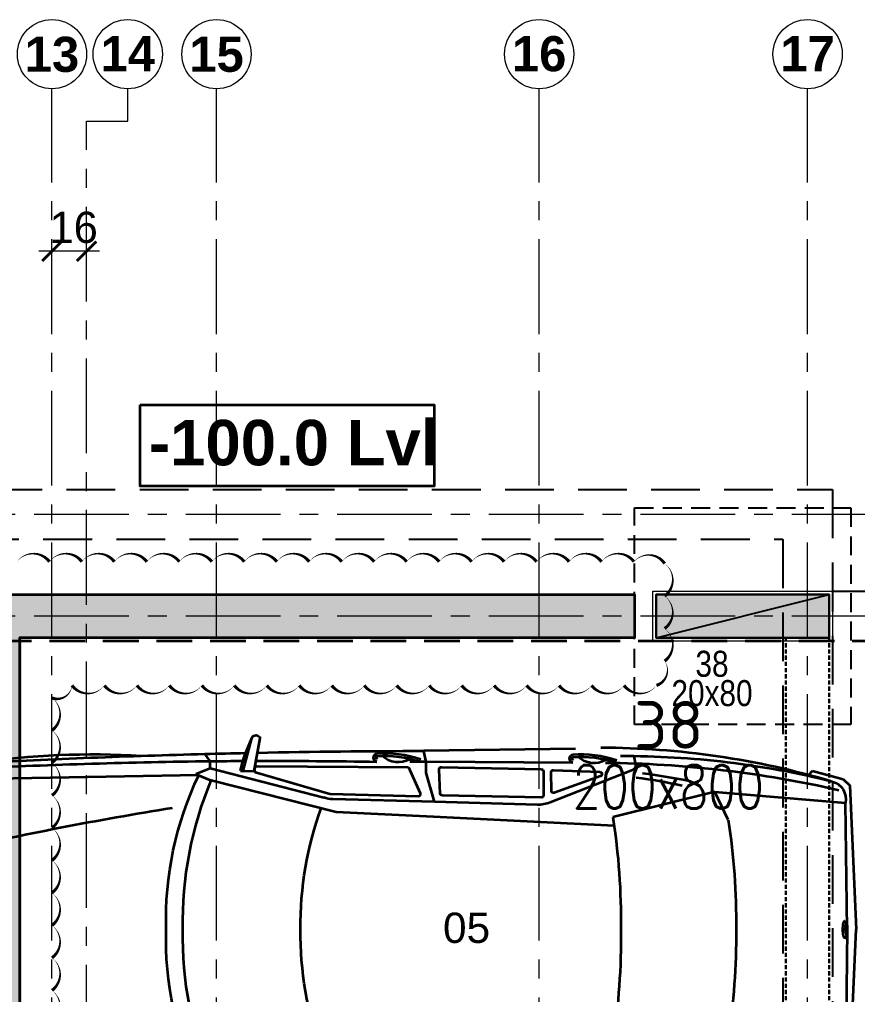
# Model space of a CAD drawing. Header units: millimetres. Extents: x -545754 to 527377, y 134623 to 1871324.
# Drawn here: x 468651 to 472522, y 175720 to 180221 of the extents above; entities that cross this region are included whole.
import ezdxf
from ezdxf.enums import TextEntityAlignment as Align
from ezdxf.xclip import XClip

# ---------------------------------------------------------------- set-up
doc = ezdxf.new("R2010")
doc.units = ezdxf.units.MM
doc.header["$XCLIPFRAME"] = 0
doc.header["$PDMODE"] = 35
for name, pattern in [('PLINTH BEAM & PILE CAP LEVEL DRAWING   1605.2024$0$CENTER', [2, 1.25, -0.25, 0.25, -0.25]), ('PLINTH BEAM & PILE CAP LEVEL DRAWING   1605.2024$0$DASHDOT', [25.4, 12.7, -6.35, 0, -6.35]), ('PLINTH BEAM & PILE CAP LEVEL DRAWING   1605.2024$0$DASHED', [0.75, 0.5, -0.25]), ('PLINTH BEAM & PILE CAP LEVEL DRAWING   1605.2024$0$HIDDEN', [0.375, 0.25, -0.125]), ('PLINTH BEAM & PILE CAP LEVEL DRAWING   1605.2024$0$HIDDEN2', [4.7625, 3.175, -1.5875])]:
    doc.linetypes.add(name, pattern=pattern)
doc.layers.get('Defpoints').update_dxf_attribs({"color": 252})
for name, color, linetype, lineweight in [('Geo Col Hatch', 66, 'Continuous', 5), ('Geo Col Size', 7, 'Continuous', 13), ('Geo Column', 10, 'Continuous', 25), ('Geo-COLUMN-NO', 7, 'Continuous', 30), ('PLINTH BEAM & PILE CAP LEVEL DRAWING   1605.2024$0$A- WALL', 212, 'Continuous', 35), ('PLINTH BEAM & PILE CAP LEVEL DRAWING   1605.2024$0$A-GRID', 35, 'PLINTH BEAM & PILE CAP LEVEL DRAWING   1605.2024$0$DASHDOT', 5), ('PLINTH BEAM & PILE CAP LEVEL DRAWING   1605.2024$0$A-PARKING', 14, 'Continuous', 35), ('PLINTH BEAM & PILE CAP LEVEL DRAWING   1605.2024$0$A-PLASTER', 22, 'Continuous', 5), ('PLINTH BEAM & PILE CAP LEVEL DRAWING   1605.2024$0$Geo-GRADE BEAM', 1, 'PLINTH BEAM & PILE CAP LEVEL DRAWING   1605.2024$0$HIDDEN2', 30)]:
    doc.layers.add(name, color=color, linetype=linetype, lineweight=lineweight)
for name, color, linetype in [('PLINTH BEAM & PILE CAP LEVEL DRAWING   1605.2024$0$A-COLTEXT', 9, 'Continuous'), ('PLINTH BEAM & PILE CAP LEVEL DRAWING   1605.2024$0$A-DIMENSION', 8, 'Continuous'), ('PLINTH BEAM & PILE CAP LEVEL DRAWING   1605.2024$0$A-ROOF', 8, 'Continuous'), ('PLINTH BEAM & PILE CAP LEVEL DRAWING   1605.2024$0$GEO GF COL', 1, 'Continuous'), ('PLINTH BEAM & PILE CAP LEVEL DRAWING   1605.2024$0$SPILECAP', 128, 'Continuous')]:
    doc.layers.add(name, color=color, linetype=linetype)
doc.styles.add('Geo T Arial', font='arial.ttf', dxfattribs={"width": 0.75})
doc.styles.add('ISCOPEUR', font='isocpeur.ttf')
doc.styles.add('PLINTH BEAM & PILE CAP LEVEL DRAWING   1605.2024$0$BOLD', font='arialbd.ttf')
doc.styles.add('PLINTH BEAM & PILE CAP LEVEL DRAWING   1605.2024$0$COLTEXT', font='ARIALN.TTF')
doc.styles.add('PLINTH BEAM & PILE CAP LEVEL DRAWING   1605.2024$0$Dimtext', font='arial.ttf')
doc.styles.add('simplex', font='simplex.shx', dxfattribs={"width": 0.75})
doc.dimstyles.new('PLINTH BEAM & PILE CAP LEVEL DRAWING   1605.2024$0$DIM60', dxfattribs={"dimscale": 60, "dimtxt": 0.24, "dimasz": 0.15, "dimexe": 0.0625, "dimexo": 0.08, "dimgap": 0.06, "dimtad": 1, "dimdec": 1, "dimdsep": 46, "dimtxsty": 'PLINTH BEAM & PILE CAP LEVEL DRAWING   1605.2024$0$Dimtext', "dimblk": 'PLINTH BEAM & PILE CAP LEVEL DRAWING   1605.2024$0$_ArchTick', "dimcen": 2.5, "dimdle": 0.1, "dimclrd": 8, "dimclre": 8, "dimclrt": 52, "dimadec": 0, "dimazin": 0, "dimtfac": 1, "dimtdec": 1, "dimtmove": 1, "dimatfit": 3, "dimfxl": 1, "dimarcsym": 0})

# ---------------------------------------------------------------- blocks, each defined once
blk = doc.blocks.new('PLINTH BEAM & PILE CAP LEVEL DRAWING   1605.2024$0$zw$DF02')
at = {"layer": 'PLINTH BEAM & PILE CAP LEVEL DRAWING   1605.2024$0$Geo-GRADE BEAM', "color": 7, "ltscale": 6}
for p, q in [((9959.9, 37630), (5469.9, 37630)), ((9959.9, 37430), (7120.3, 37430)), ((7120.3, 31195), (7120.3, 37430)), ((10659.8, 34700), (10659.8, 37430)), ((10859.8, 34700), (10859.8, 37430))]:
    blk.add_line(p, q, dxfattribs=at)
blk = doc.blocks.new('PLINTH BEAM & PILE CAP LEVEL DRAWING   1605.2024$0$zw$C37E')
at = {"layer": 'PLINTH BEAM & PILE CAP LEVEL DRAWING   1605.2024$0$SPILECAP', "color": 150, "linetype": 'PLINTH BEAM & PILE CAP LEVEL DRAWING   1605.2024$0$HIDDEN', "ltscale": 35}
blk.add_lwpolyline([(995.99, 3803), (1095.99, 3803), (1095.99, 3703), (995.99, 3703)], close=True, dxfattribs=at)
blk = doc.blocks.new('PLINTH BEAM & PILE CAP LEVEL DRAWING   1605.2024$0$_ArchTick')
at = {"color": 0, "linetype": 'ByBlock', "const_width": 0.15}
blk.add_lwpolyline([(-0.5, -0.5), (0.5, 0.5)], dxfattribs=at)
blk = doc.blocks.new('*D422')
at = {"layer": 'Defpoints', "color": 0, "linetype": 'ByBlock', "ltscale": 0.01, "transparency": 16777216}
for p in [(77949.36, -146868.69), (77949.36, -146891.55), (77965.36, -146891.55)]:
    blk.add_point(p, dxfattribs=at)
at = {"layer": 'PLINTH BEAM & PILE CAP LEVEL DRAWING   1605.2024$0$A-GRID', "color": 8, "linetype": 'Continuous', "lineweight": -2, "transparency": 16777216}
for p, q in [((77949.36, -146886.75), (77949.36, -146864.94)), ((77965.36, -146886.75), (77965.36, -146864.94)), ((77971.36, -146868.69), (77943.36, -146868.69))]:
    blk.add_line(p, q, dxfattribs=at)
at = {"layer": 'PLINTH BEAM & PILE CAP LEVEL DRAWING   1605.2024$0$A-GRID', "color": 8, "linetype": 'ByBlock', "lineweight": -2, "ltscale": 0.01, "transparency": 16777216, "xscale": 9, "yscale": 9, "zscale": 9, "rotation": 180}
blk.add_blockref('PLINTH BEAM & PILE CAP LEVEL DRAWING   1605.2024$0$_ArchTick', (77949.36, -146868.69), dxfattribs=at)
at = {"layer": 'PLINTH BEAM & PILE CAP LEVEL DRAWING   1605.2024$0$A-GRID', "color": 8, "linetype": 'ByBlock', "lineweight": -2, "ltscale": 0.01, "transparency": 16777216, "xscale": 9, "yscale": 9, "zscale": 9}
blk.add_blockref('PLINTH BEAM & PILE CAP LEVEL DRAWING   1605.2024$0$_ArchTick', (77965.36, -146868.69), dxfattribs=at)
at = {"layer": 'PLINTH BEAM & PILE CAP LEVEL DRAWING   1605.2024$0$A-GRID', "color": 52, "linetype": 'ByBlock', "ltscale": 0.01, "transparency": 16777216, "insert": (77959.36, -146857.74), "char_height": 14.4, "attachment_point": 5, "style": 'PLINTH BEAM & PILE CAP LEVEL DRAWING   1605.2024$0$Dimtext'}
blk.add_mtext('16', dxfattribs=at)
blk = doc.blocks.new('PLINTH BEAM & PILE CAP LEVEL DRAWING   1605.2024$0$hhn')
at = {"ltscale": 17}
for p, q in [((75065.79, -4234.39), (75127.61, -4222.77)), ((75189.42, -4234.39), (75127.61, -4222.77)), ((75127.61, -4228.45), (75095.86, -4234.07)), ((75134.03, -4235.41), (75127.15, -4228.53)), ((75127.61, -4228.45), (75159.36, -4234.07)), ((75106.89, -4237.4), (75102.4, -4232.91)), ((75109.02, -4237.11), (75104.46, -4232.55)), ((75111.15, -4236.81), (75106.52, -4232.18)), ((75113.28, -4236.51), (75108.59, -4231.82)), ((75115.41, -4236.21), (75110.65, -4231.46)), ((75117.54, -4235.92), (75112.71, -4231.09)), ((75119.67, -4235.62), (75114.78, -4230.72)), ((75121.8, -4235.32), (75116.84, -4230.36)), ((75123.93, -4235.02), (75118.9, -4229.99)), ((75126.06, -4234.73), (75120.96, -4229.63)), ((75128.39, -4234.62), (75123.03, -4229.26)), ((75131.21, -4235.01), (75125.09, -4228.9)), ((75136.85, -4235.8), (75129.91, -4228.86)), ((75139.68, -4236.2), (75132.86, -4229.38)), ((75142.5, -4236.59), (75135.81, -4229.9)), ((75145.32, -4236.99), (75138.76, -4230.43)), ((75148.14, -4237.38), (75141.71, -4230.95)), ((75150.97, -4237.77), (75144.66, -4231.47)), ((75153.79, -4238.17), (75147.61, -4231.99)), ((75156.5, -4238.46), (75150.56, -4232.51)), ((75095.87, -4236.2), (75065.93, -4242.48)), ((75095.86, -4234.07), (75068.18, -4238.97)), ((75098.11, -4238.34), (75095.82, -4236.05)), ((75100.49, -4238.3), (75096.21, -4234.01)), ((75102.63, -4238), (75098.27, -4233.65)), ((75099.37, -4238.46), (75127.61, -4234.51)), ((75104.76, -4237.7), (75100.34, -4233.28)), ((75155.85, -4238.46), (75127.61, -4234.51)), ((75127.61, -4236.12), (75127.61, -4237.04)), ((75127.61, -4236.12), (75127.61, -4237.04)), ((75158.24, -4237.77), (75153.51, -4233.04)), ((75159.28, -4236.38), (75156.46, -4233.56)), ((75159.35, -4236.2), (75189.29, -4242.48)), ((75159.36, -4234.07), (75187.04, -4238.97)), ((75064.61, -4245.93), (75094.73, -4239.98)), ((75098.25, -4240.79), (75127.61, -4239.13)), ((75127.61, -4237.04), (75124.81, -4237.59)), ((75127.61, -4237.04), (75130.41, -4237.59)), ((75156.96, -4240.79), (75127.61, -4239.13)), ((75190.61, -4245.93), (75160.48, -4239.98)), ((75054.62, -4257.69), (75056.69, -4242.63)), ((75062.73, -4246.67), (75060.9, -4244.84)), ((75063.28, -4246.41), (75061.34, -4244.47)), ((75063.86, -4246.18), (75061.8, -4244.12)), ((75064.47, -4245.98), (75062.29, -4243.8)), ((75064.62, -4245.32), (75062.81, -4243.51)), ((75064.63, -4244.52), (75063.35, -4243.24)), ((75064.64, -4243.73), (75063.92, -4243)), ((75064.66, -4242.93), (75064.52, -4242.8)), ((75064.61, -4245.93), (75064.66, -4242.76)), ((75190.61, -4245.93), (75190.55, -4242.76)), ((75197.39, -4250.2), (75190.57, -4243.38)), ((75193.84, -4247.46), (75190.58, -4244.2)), ((75192.01, -4246.44), (75190.59, -4245.03)), ((75197.1, -4249.11), (75190.84, -4242.84)), ((75196.54, -4247.73), (75192.21, -4243.41)), ((75200.59, -4257.69), (75198.53, -4242.63)), ((75058.75, -4249.98), (75058.06, -4249.28)), ((75059.11, -4249.53), (75058.26, -4248.68)), ((75059.49, -4249.09), (75058.5, -4248.11)), ((75059.89, -4248.68), (75058.77, -4247.56)), ((75060.31, -4248.3), (75059.06, -4247.05)), ((75060.75, -4247.93), (75059.38, -4246.55)), ((75061.21, -4247.58), (75059.72, -4246.09)), ((75061.69, -4247.25), (75060.09, -4245.65)), ((75062.2, -4246.95), (75060.48, -4245.23)), ((75062.8, -4345.24), (75064.61, -4245.93)), ((75064.61, -4245.93), (75064.61, -4245.93)), ((75190.73, -4245.97), (75190.61, -4245.85)), ((75192.42, -4345.24), (75190.61, -4245.93)), ((75190.61, -4245.93), (75190.61, -4245.93)), ((75057.81, -4251.46), (75057.67, -4251.33)), ((75058.11, -4250.95), (75057.76, -4250.6)), ((75058.42, -4250.45), (75057.89, -4249.92)), ((75197.53, -4251.15), (75196.73, -4250.36)), ((75059.94, -4349.98), (75062.31, -4344.06)), ((75062.31, -4344.06), (75064.97, -4350.51)), ((75192.9, -4344.06), (75190.24, -4350.51)), ((75195.27, -4349.98), (75192.9, -4344.06)), ((75056.9, -4350.08), (75053.87, -4347.83)), ((75059.94, -4349.98), (75056.9, -4350.08)), ((75072.25, -4397.75), (75059.94, -4349.98)), ((75078.32, -4402.94), (75064.97, -4350.51)), ((75176.89, -4402.94), (75190.24, -4350.51)), ((75182.97, -4397.75), (75195.27, -4349.98)), ((75195.27, -4349.98), (75198.31, -4350.08)), ((75198.31, -4350.08), (75201.35, -4347.83)), ((75061.01, -4363.89), (75047.2, -4367.58)), ((75060.99, -4362.73), (75061.01, -4363.89)), ((75061.01, -4363.89), (75061.09, -4368.51)), ((75194.21, -4363.89), (75194.13, -4368.51)), ((75194.23, -4362.73), (75194.21, -4363.89)), ((75194.21, -4363.89), (75208.01, -4367.58)), ((75061.09, -4368.51), (75047.26, -4371.05)), ((75058.95, -4369.76), (75059.39, -4433.39)), ((75061.01, -4368.83), (75059.86, -4368.83)), ((75070.79, -4400.3), (75061.88, -4369.47)), ((75184.42, -4400.3), (75193.34, -4369.47)), ((75194.13, -4368.51), (75207.95, -4371.05)), ((75194.21, -4368.83), (75195.35, -4368.83)), ((75196.27, -4369.76), (75195.83, -4433.39)), ((75071.71, -4437.44), (75070.84, -4400.55)), ((75183.5, -4437.44), (75184.38, -4400.55)), ((75074.07, -4444.3), (75072.93, -4401.66)), ((75080.37, -4443.99), (75078.32, -4402.94)), ((75174.85, -4443.99), (75176.89, -4402.94)), ((75181.15, -4444.3), (75182.29, -4401.66)), ((75059.39, -4433.39), (75070.42, -4438.29)), ((75195.83, -4433.39), (75184.79, -4438.29)), ((75057.22, -4440.9), (75057.19, -4433.94)), ((75197.99, -4440.9), (75198.03, -4433.94)), ((75051.69, -4503.62), (75052.61, -4439.8)), ((75057.28, -4440.9), (75052.61, -4439.8)), ((75057.55, -4502.44), (75057.22, -4440.9)), ((75061.86, -4440.9), (75057.28, -4440.9)), ((75074.07, -4444.3), (75061.86, -4440.9)), ((75181.15, -4444.3), (75193.36, -4440.9)), ((75193.36, -4440.9), (75197.94, -4440.9)), ((75197.66, -4502.44), (75197.99, -4440.9)), ((75197.94, -4440.9), (75202.61, -4439.8)), ((75203.52, -4503.62), (75202.61, -4439.8)), ((75075.23, -4487.57), (75074.07, -4444.3)), ((75084.15, -4519.85), (75080.37, -4443.99)), ((75171.07, -4519.85), (75174.85, -4443.99)), ((75179.99, -4487.57), (75181.15, -4444.3)), ((75059.41, -4447.25), (75060.28, -4489.27)), ((75070.47, -4446.66), (75060.42, -4446.32)), ((75072.22, -4489.26), (75071.29, -4447.58)), ((75183, -4489.26), (75183.93, -4447.58)), ((75184.75, -4446.66), (75194.8, -4446.32)), ((75195.81, -4447.25), (75194.93, -4489.27)), ((75061.2, -4490.17), (75071.3, -4490.17)), ((75194.02, -4490.17), (75183.92, -4490.17)), ((75060.64, -4494.33), (75061.43, -4513.88)), ((75060.66, -4527.66), (75074.28, -4492.95)), ((75069.39, -4493.48), (75061.57, -4493.37)), ((75063.2, -4514.16), (75070.24, -4494.71)), ((75194.55, -4527.66), (75180.94, -4492.95)), ((75192.02, -4514.16), (75184.98, -4494.71)), ((75185.83, -4493.48), (75193.65, -4493.37)), ((75194.57, -4494.33), (75193.79, -4513.88)), ((75069.74, -4562.17), (75080.4, -4519.27)), ((75185.47, -4562.17), (75174.82, -4519.27)), ((75054.73, -4528.09), (75058.63, -4528.8)), ((75200.48, -4528.09), (75196.59, -4528.8)), ((75081.57, -4567.83), (75069.74, -4562.17)), ((75069.74, -4562.17), (75074.49, -4617.19)), ((75173.65, -4567.83), (75185.47, -4562.17)), ((75185.47, -4562.17), (75180.73, -4617.19)), ((75062.64, -4601.76), (75060.94, -4603.26)), ((75060.94, -4603.26), (75064.43, -4616.13)), ((75194.28, -4603.26), (75190.79, -4616.13)), ((75192.58, -4601.76), (75194.28, -4603.26)), ((75064.43, -4616.13), (75067.14, -4618.92)), ((75127.61, -4617.91), (75074.49, -4617.19)), ((75127.61, -4616.99), (75124.81, -4617.55)), ((75127.61, -4616.08), (75127.61, -4616.99)), ((75127.61, -4616.08), (75127.61, -4616.99)), ((75127.61, -4616.99), (75130.41, -4617.55)), ((75127.61, -4617.91), (75180.73, -4617.19)), ((75190.79, -4616.13), (75188.08, -4618.92)), ((75067.14, -4618.92), (75127.61, -4621.58)), ((75188.08, -4618.92), (75127.61, -4621.58))]:
    blk.add_line(p, q, dxfattribs=at)
at = {"color": 22, "linetype": 'PLINTH BEAM & PILE CAP LEVEL DRAWING   1605.2024$0$DASHED', "ltscale": 30}
blk.add_lwpolyline([(75006.47, -4679.96), (75006.47, -4179.28), (75252.26, -4179.28), (75252.26, -4679.96)], close=True, dxfattribs=at)
at = {"ltscale": 17}
for centre, radius, start, end in [((75066.81, -4244.67), 10.32, 95.6365, 168.6372), ((75096.91, -4238.58), 2.59, 113.6633, 301.3688), ((75099.03, -4235.13), 3.34, 161.6012, 275.775), ((75124.25, -4237), 0.307, 120.3183, 179.2363), ((75124.25, -4237), 0.308, 179.2298, 238.077), ((75125.8, -4239.64), 3.37, 103.2513, 120.336), ((75126.81, -4243.91), 7.76, 95.1339, 103.2586), ((75127.42, -4250.77), 14.64, 89.2701, 95.1324), ((75127.8, -4250.77), 14.64, 84.8676, 90.7299), ((75128.41, -4243.91), 7.76, 76.7414, 84.8661), ((75129.42, -4239.64), 3.37, 59.6628, 76.7538), ((75130.96, -4237), 0.307, 0.7637, 59.6817), ((75130.96, -4237), 0.308, 301.923, 0.7701), ((75156.18, -4235.13), 3.34, 264.2259, 18.3964), ((75158.31, -4238.58), 2.59, 238.6321, 66.3358), ((75188.41, -4244.67), 10.32, 11.3628, 84.3629), ((75070.67, -4251.76), 13.03, 101.0222, 180.1612), ((76505.73, -4561.96), 1447.27, 167.14583, 170.94257), ((75125.87, -4234.4), 3.37, 238.1104, 255.1813), ((75126.99, -4230.15), 7.76, 255.1835, 263.3033), ((75127.79, -4223.34), 14.62, 263.3051, 269.2718), ((75127.42, -4223.34), 14.62, 270.7282, 276.6949), ((75128.22, -4230.15), 7.76, 276.6967, 284.8165), ((75129.34, -4234.4), 3.37, 284.8187, 301.8896), ((73749.7, -4561.92), 1447.05, 9.05715, 12.85444), ((75184.55, -4251.76), 13.03, 359.8388, 78.9773), ((75067.38, -4252.11), 9.74, 106.1998, 178.1602), ((75067.39, -4252.14), 9.78, 98.5917, 106.1864), ((75187.83, -4252.14), 9.77, 73.813, 81.4107), ((75187.84, -4252.11), 9.74, 1.8384, 73.8015), ((75067.72, -4256.7), 11.21, 106.1509, 154.0509), ((75187.49, -4256.7), 11.21, 25.9477, 73.8505), ((78725.94, -4444.14), 3673.34, 176.99851, 178.49767), ((75380, -4300.4), 326, 171.4261, 183.6541), ((77528.19, -4375.59), 2471.42, 177.10116, 179.40853), ((72727, -4375.59), 2471.45, 0.59152, 2.89886), ((71529.25, -4444.14), 3673.36, 1.50231, 3.00148), ((74875.22, -4300.4), 325.99, 356.3458, 8.574), ((75057.58, -4259.37), 3.4, 150.2961, 246.3545), ((75197.64, -4259.37), 3.4, 293.6455, 29.7039), ((75123.15, -4470.74), 139.25, 88.1656, 115.6826), ((75132.07, -4470.74), 139.25, 64.3174, 91.8344), ((75124.7, -4493.53), 155, 88.9255, 112.6663), ((75130.51, -4493.53), 155, 67.3338, 91.0745), ((78725.94, -4444.14), 3673.34, 178.49767, 178.76532), ((77528.19, -4375.59), 2471.42, 179.40853, 179.7286), ((72727, -4375.59), 2471.45, 0.27165, 0.59152), ((71529.25, -4444.14), 3673.36, 1.23465, 1.50231), ((75077.75, -4432.36), 71.62, 103.5301, 115.2418), ((75177.47, -4432.36), 71.62, 64.7582, 76.4699), ((75047.81, -4369.31), 1.83, 109.3865, 252.5149), ((75207.41, -4369.31), 1.83, 287.4851, 70.6135), ((78725.94, -4444.14), 3673.34, 178.84238, 179.9323), ((77528.19, -4375.59), 2471.42, 179.85447, 181.03042), ((75059.86, -4369.74), 0.916, 90.0043, 181.2147), ((75061.01, -4369.74), 0.916, 17.6827, 90.0069), ((75194.21, -4369.74), 0.916, 90.0034, 162.3069), ((75195.35, -4369.74), 0.916, 358.7853, 89.9957), ((72726.72, -4375.59), 2471.72, 358.96965, 0.14572), ((71529.95, -4444.13), 3672.66, 0.06764, 1.15771), ((75126.25, -4532.68), 144.68, 89.4616, 110.159), ((75128.97, -4532.68), 144.68, 69.841, 90.5384), ((75069.92, -4400.58), 0.919, 1.3738, 17.6437), ((75059.19, -4402.03), 13.74, 1.5365, 18.1277), ((75196.03, -4402.03), 13.74, 161.8723, 178.4634), ((75185.3, -4400.58), 0.919, 162.3563, 178.6262), ((75100.28, -4423.51), 46.72, 175.7285, 198.8693), ((75055.43, -4420.54), 1.81, 16.1445, 163.8555), ((75100.28, -4423.51), 45.62, 175.7285, 198.8691), ((75055.43, -4420.54), 0.712, 16.1401, 163.8599), ((75199.79, -4420.54), 1.81, 16.1445, 163.8555), ((75154.93, -4423.51), 45.62, 341.131, 4.2714), ((75199.79, -4420.54), 0.712, 16.1401, 163.8599), ((75154.93, -4423.51), 46.72, 341.1315, 4.2712), ((75047.69, -4429.01), 9.69, 329.4142, 43.8187), ((75207.53, -4429.01), 9.69, 136.1829, 210.5842), ((75070.8, -4437.46), 0.916, 246.0384, 1.3699), ((75184.42, -4437.46), 0.916, 178.6372, 293.9582), ((75060.32, -4447.23), 0.916, 84.088, 181.1973), ((75070.37, -4447.57), 0.916, 359.375, 84.1025), ((75184.84, -4447.57), 0.916, 95.9085, 180.6139), ((75194.89, -4447.23), 0.916, 358.8027, 95.912), ((75061.2, -4489.25), 0.916, 181.1971, 269.9957), ((75061.2, -4489.25), 0.916, 181.1971, 269.9957), ((75061.2, -4489.25), 0.916, 181.1971, 269.9957), ((75071.3, -4489.25), 0.916, 269.9976, 359.3918), ((75061.49, -4487.94), 13.74, 338.574, 1.5323), ((75193.72, -4487.94), 13.74, 178.4677, 201.4259), ((75183.92, -4489.25), 0.916, 180.6082, 270.0024), ((75194.02, -4489.25), 0.916, 270.0044, 358.8029), ((75194.02, -4489.25), 0.916, 270.0044, 358.8029), ((75194.02, -4489.25), 0.916, 270.0044, 358.8029), ((75061.56, -4494.29), 0.916, 89.2134, 182.2827), ((75069.38, -4494.4), 0.916, 340.1072, 89.2178), ((75185.84, -4494.4), 0.916, 90.7822, 199.8928), ((75193.66, -4494.29), 0.916, 357.7173, 90.7866), ((75100.67, -4505.92), 46.72, 175.7288, 198.8685), ((75055.81, -4502.94), 1.81, 16.1445, 163.8555), ((75100.67, -4505.92), 45.62, 175.7288, 198.8681), ((75055.81, -4502.94), 0.712, 16.1401, 163.8599), ((75199.4, -4502.94), 1.81, 16.1445, 163.8555), ((75154.55, -4505.92), 45.62, 341.131, 4.2714), ((75199.4, -4502.94), 0.712, 16.1401, 163.8599), ((75154.55, -4505.92), 46.72, 341.1315, 4.2712), ((75048.07, -4511.41), 9.69, 329.4139, 43.8192), ((75207.15, -4511.41), 9.69, 136.1808, 210.5861), ((75393.58, -4513.83), 342.42, 180.0775, 196.5845), ((75062.34, -4513.85), 0.916, 182.282, 340.1036), ((74861.64, -4513.83), 342.42, 343.4155, 359.9225), ((75192.88, -4513.85), 0.916, 199.8953, 357.719), ((75516.84, -4512.22), 459.31, 180.4985, 192.8495), ((75122.94, -4254), 268.66, 260.8889, 270.9951), ((75132.28, -4254.02), 268.65, 269.0048, 279.1115), ((74738.37, -4512.22), 459.31, 347.1507, 359.5016), ((75418.69, -4523.98), 363.99, 179.7812, 193.9247), ((74836.52, -4523.98), 363.99, 346.0755, 0.2187), ((75058.95, -4527), 1.83, 259.6899, 338.9913), ((75196.26, -4527), 1.83, 201.0087, 280.3101), ((75376.64, -4489.42), 317.57, 187.677, 191.372), ((75245.39, -4507.03), 182.95, 186.9369, 193.0708), ((75009.83, -4507.03), 182.95, 346.9292, 353.063), ((74878.69, -4489.44), 317.46, 348.6276, 352.324), ((75126.02, -4275.36), 295.83, 261.3584, 270.3077), ((75129.2, -4275.37), 295.81, 269.6922, 278.6419), ((75073.08, -4609.31), 8, 196.3781, 280.1342), ((75182.14, -4609.31), 8, 259.8658, 343.6219), ((75124.25, -4616.95), 0.307, 120.3183, 179.2363), ((75124.25, -4616.95), 0.308, 179.2298, 238.077), ((75125.87, -4614.35), 3.37, 238.1104, 255.1813), ((75125.8, -4619.59), 3.37, 103.2513, 120.336), ((75126.99, -4610.1), 7.76, 255.1835, 263.3033), ((75126.81, -4623.86), 7.76, 95.1339, 103.2586), ((75127.79, -4603.29), 14.62, 263.3051, 269.2718), ((75127.42, -4630.72), 14.64, 89.2701, 95.1324), ((75127.8, -4630.72), 14.64, 84.8676, 90.7299), ((75127.42, -4603.29), 14.62, 270.7282, 276.6949), ((75128.41, -4623.86), 7.76, 76.7414, 84.8661), ((75128.22, -4610.1), 7.76, 276.6967, 284.8165), ((75129.42, -4619.59), 3.37, 59.6628, 76.7538), ((75129.34, -4614.35), 3.37, 284.8187, 301.8896), ((75130.96, -4616.95), 0.307, 0.7637, 59.6817), ((75130.96, -4616.95), 0.308, 301.923, 0.7701)]:
    blk.add_arc(centre, radius, start, end, dxfattribs=at)
blk = doc.blocks.new('PLINTH BEAM & PILE CAP LEVEL DRAWING   1605.2024$0$GF COL')
at = {"layer": 'PLINTH BEAM & PILE CAP LEVEL DRAWING   1605.2024$0$GEO GF COL', "ltscale": 0.3}
blk.add_hatch(color=250, dxfattribs=at).paths.add_polyline_path([(72485.92, -147027.19), (72405.92, -147027.19), (72405.92, -147047.19), (72485.92, -147047.19)])
at = {"layer": 'PLINTH BEAM & PILE CAP LEVEL DRAWING   1605.2024$0$GEO GF COL', "linetype": 'Continuous', "ltscale": 0.1}
blk.add_lwpolyline([(72485.92, -147027.19), (72485.92, -147047.19), (72405.92, -147047.19), (72405.92, -147027.19)], close=True, dxfattribs=at)
blk = doc.blocks.new('*U47')
at = {"layer": 'Geo Col Hatch'}
h = blk.add_hatch(color=256, dxfattribs=at)
h.dxf.hatch_style = 1
h.paths.add_polyline_path([(-400, -100), (400, -100), (400, 100)])
at = {"layer": 'Geo Column'}
blk.add_line((-400, -100), (400, 100), dxfattribs=at)
blk.add_lwpolyline([(-400, -100), (400, -100), (400, 100), (-400, 100)], close=True, dxfattribs=at)
at = {"layer": 'Geo Col Size', "color": 7, "style": 'Geo T Arial'}
blk.add_attdef('200X800', (278.4, -468.6), '', height=250, dxfattribs=at)
blk = doc.blocks.new('A$C4bcebf93')
at = {"layer": 'Geo Column'}
ref = blk.add_blockref('*U47', (6290, 13840), dxfattribs=at)
ref.add_attrib('(200X800)', '200x800', (5505.7, 12952.6), dxfattribs={"layer": 'Geo Col Size', "height": 200, "style": 'simplex', "width": 0.75})
at = {"layer": 'Geo-COLUMN-NO', "style": 'ISCOPEUR'}
blk.add_text('38', height=220, dxfattribs=at).set_placement((5788.1, 13228.5))
blk = doc.blocks.new('PLINTH BEAM & PILE CAP LEVEL DRAWING   1605.2024$0$ngfgrid')
at = {"layer": 'PLINTH BEAM & PILE CAP LEVEL DRAWING   1605.2024$0$A-GRID', "linetype": 'PLINTH BEAM & PILE CAP LEVEL DRAWING   1605.2024$0$CENTER', "ltscale": 35}
for p, q in [((77949.36, -151036.89), (77949.36, -146793.69)), ((78025.36, -151036.89), (78025.36, -146793.69)), ((78174.36, -151036.89), (78174.36, -146793.69)), ((78298.36, -151036.89), (78298.36, -146793.69)), ((77965.36, -151021.89), (77965.36, -146808.69)), ((78544.86, -146990.19), (75455.42, -146990.19)), ((78544.86, -147037.19), (75455.42, -147037.19))]:
    blk.add_line(p, q, dxfattribs=at)
blk.add_lwpolyline([(77965.36, -146808.69), (77984.36, -146808.69), (77984.36, -146793.69)], dxfattribs=at)
at = {"layer": 'PLINTH BEAM & PILE CAP LEVEL DRAWING   1605.2024$0$A-GRID', "linetype": 'Continuous'}
for centre in [(77949.36, -146777.69), (77984.36, -146777.69), (78025.36, -146777.69), (78174.36, -146777.69), (78298.36, -146777.69)]:
    blk.add_circle(centre, 16, dxfattribs=at)
at = {"layer": 'PLINTH BEAM & PILE CAP LEVEL DRAWING   1605.2024$0$A-GRID', "color": 32, "style": 'PLINTH BEAM & PILE CAP LEVEL DRAWING   1605.2024$0$BOLD'}
for s, p in [('13', (77949.36, -146777.75)), ('14', (77984.36, -146777.48)), ('15', (78025.36, -146777.75)), ('16', (78174.36, -146777.48)), ('17', (78298.36, -146777.48))]:
    blk.add_text(s, height=16.2, dxfattribs=at).set_placement(p, align=Align.MIDDLE_CENTER)
at = {"layer": 'PLINTH BEAM & PILE CAP LEVEL DRAWING   1605.2024$0$A-GRID', "color": 52, "linetype": 'Continuous'}
dim = blk.add_linear_dim(base=(77949.36, -146868.69), p1=(77965.36, -146891.55), p2=(77949.36, -146891.55), angle=180, dimstyle='PLINTH BEAM & PILE CAP LEVEL DRAWING   1605.2024$0$DIM60', dxfattribs=at)
dim.commit()
dim.dimension.update_dxf_attribs({"geometry": '*D422', "text_midpoint": (77959.36, -146868.69), "dimtype": 128})
blk = doc.blocks.new('PLINTH BEAM & PILE CAP LEVEL DRAWING   1605.2024')
at = {"layer": 'PLINTH BEAM & PILE CAP LEVEL DRAWING   1605.2024$0$A- WALL', "linetype": 'ByBlock'}
h = blk.add_hatch(dxfattribs=at)
h.set_pattern_fill('ANGLE', color=3)
h.set_pattern_definition([(0, (70721.356, -142828.046), (0, 6.985), [5.08, -1.905]), (90, (70721.356, -142828.046), (-6.985, 4e-16), [5.08, -1.905])])
h.paths.add_polyline_path([(52808.79, -147615.44), (52789.26, -147615.44), (52789.26, -148216.69), (52808.79, -148216.69)])
h.paths.add_polyline_path([(55232.27, -149504.19), (55252.27, -149504.19), (55252.27, -148960.69), (55232.27, -148960.69)])
h.paths.add_polyline_path([(54653.27, -149816.69), (55180.77, -149816.69), (55180.77, -149836.69), (54653.27, -149836.69)])
h.paths.add_polyline_path([(54535.77, -150187.19), (54515.77, -150187.19), (54515.77, -149816.69), (54535.77, -149816.69)])
h.paths.add_polyline_path([(54414.27, -147040.19), (54756.77, -147040.15), (54756.77, -147020.15), (54414.27, -147020.19)])
h.paths.add_polyline_path([(55170.77, -149816.69), (55150.77, -149816.69), (55150.77, -149529.19), (55170.77, -149529.19)])
h.paths.add_polyline_path([(54484.27, -148934.19), (54484.27, -148954.19)])
h.paths.add_polyline_path([(55003.44, -147325.19), (55002.3, -147325.19), (55002.3, -147047.19), (55003.44, -147047.19)])
h.paths.add_polyline_path([(55002.3, -147345.19), (55284.77, -147345.19)])
h = blk.add_hatch(dxfattribs=at)
h.set_pattern_fill('ANGLE', color=2)
h.set_pattern_definition([(0, (0, 0), (0, 6.985), [5.08, -1.905]), (90, (0, 0), (-6.985, 4e-16), [5.08, -1.905])])
h.paths.add_polyline_path([(54827.27, -147027.19), (55286.27, -147027.19), (55286.27, -147047.19), (55002.3, -147047.19), (55002.3, -147325.19), (55286.27, -147325.19), (55286.27, -147345.19), (55002.3, -147345.19), (55002.3, -147516.69), (54982.3, -147516.69), (54982.3, -147345.19), (54902.77, -147345.19), (54902.77, -147325.19), (54982.3, -147325.19), (54982.3, -147047.19), (54827.27, -147047.19)])
at = {"layer": 'PLINTH BEAM & PILE CAP LEVEL DRAWING   1605.2024$0$A- WALL', "color": 2, "linetype": 'ByBlock'}
blk.add_lwpolyline([(55057.97, -146939.65), (55193.74, -146939.65), (55193.74, -146977.08), (55057.97, -146977.08)], close=True, dxfattribs=at)
blk.add_lwpolyline([(55001.09, -147012.04, 0, 1.5, -0.5), (55016.09, -147012.04, 0, 1.5, -0.5), (55031.09, -147012.04, 0, 1.5, -0.5), (55046.09, -147012.04, 0, 1.5, -0.5), (55061.09, -147012.04, 0, 1.5, -0.5), (55076.09, -147012.04, 0, 1.5, -0.5), (55091.09, -147012.04, 0, 1.5, -0.5), (55106.09, -147012.04, 0, 1.5, -0.5), (55121.09, -147012.04, 0, 1.5, -0.5), (55136.09, -147012.04, 0, 1.5, -0.5), (55151.09, -147012.04, 0, 1.5, -0.5), (55166.09, -147012.04, 0, 1.5, -0.5), (55181.09, -147012.04, 0, 1.5, -0.5), (55196.09, -147012.04, 0, 1.5, -0.5), (55211.09, -147012.04, 0, 1.5, -0.5), (55226.09, -147012.04, 0, 1.5, -0.5), (55241.09, -147012.04, 0, 1.5, -0.5), (55256.09, -147012.04, 0, 1.5, -0.5), (55271.09, -147012.04, 0, 1.5, -0.5), (55286.09, -147012.04, 0, 1.5, -0.5), (55300.24, -147012.89, 0, 1.5, -0.5), (55300.24, -147027.89, 0, 1.5, -0.5), (55300.24, -147042.89, 0, 1.5, -0.5), (55300.24, -147057.89, 0, 1.5, -0.5), (55296.48, -147069.13, 0, 1.5, -0.5), (55281.48, -147069.13, 0, 1.5, -0.5), (55266.48, -147069.13, 0, 1.5, -0.5), (55251.48, -147069.13, 0, 1.5, -0.5), (55236.48, -147069.13, 0, 1.5, -0.5), (55221.48, -147069.13, 0, 1.5, -0.5), (55206.48, -147069.13, 0, 1.5, -0.5), (55191.48, -147069.13, 0, 1.5, -0.5), (55176.48, -147069.13, 0, 1.5, -0.5), (55161.48, -147069.13, 0, 1.5, -0.5), (55146.48, -147069.13, 0, 1.5, -0.5), (55131.48, -147069.13, 0, 1.5, -0.5), (55116.48, -147069.13, 0, 1.5, -0.5), (55101.48, -147069.13, 0, 1.5, -0.5), (55086.48, -147069.13, 0, 1.5, -0.5), (55071.48, -147069.13, 0, 1.5, -0.5), (55056.48, -147069.13, 0, 1.5, -0.5), (55041.48, -147069.13, 0, 1.5, -0.5), (55026.48, -147069.13, 0, 1.5, -0.5), (55017.27, -147074.91, 0, 1.5, -0.5), (55017.27, -147089.91, 0, 1.5, -0.5), (55017.27, -147104.91, 0, 1.5, -0.5), (55017.27, -147119.91, 0, 1.5, -0.5), (55017.27, -147134.91, 0, 1.5, -0.5), (55017.27, -147149.91, 0, 1.5, -0.5), (55017.27, -147164.91, 0, 1.5, -0.5), (55017.27, -147179.91, 0, 1.5, -0.5), (55017.27, -147194.91, 0, 1.5, -0.5), (55017.27, -147209.91, 0, 1.5, -0.5), (55017.27, -147224.91, 0, 1.5, -0.5)], format="xyseb", dxfattribs=at)
at = {"layer": 'PLINTH BEAM & PILE CAP LEVEL DRAWING   1605.2024$0$A- WALL', "linetype": 'ByBlock', "ltscale": 0.01}
blk.add_lwpolyline([(54827.27, -147027.19), (55286.27, -147027.19), (55286.27, -147047.19), (55002.3, -147047.19), (55002.3, -147325.19), (55286.27, -147325.19), (55286.27, -147345.19), (55002.3, -147345.19), (55002.3, -147516.69), (54982.3, -147516.69), (54982.3, -147345.19), (54902.77, -147345.19), (54902.77, -147325.19), (54982.3, -147325.19), (54982.3, -147047.19), (54827.27, -147047.19)], close=True, dxfattribs=at)
at = {"layer": 'PLINTH BEAM & PILE CAP LEVEL DRAWING   1605.2024$0$A-PLASTER', "ltscale": 0.3}
blk.add_lwpolyline([(55377.77, -147025.69), (55377.77, -147048.69), (55294.77, -147048.69), (55294.77, -147025.69)], close=True, dxfattribs=at)
at = {"layer": 'PLINTH BEAM & PILE CAP LEVEL DRAWING   1605.2024$0$A-ROOF', "color": 52, "linetype": 'PLINTH BEAM & PILE CAP LEVEL DRAWING   1605.2024$0$DASHED', "ltscale": 45}
blk.add_line((55377.77, -147025.69), (55447.77, -147025.69), dxfattribs=at)
at = {"layer": 'PLINTH BEAM & PILE CAP LEVEL DRAWING   1605.2024$0$A-ROOF', "linetype": 'PLINTH BEAM & PILE CAP LEVEL DRAWING   1605.2024$0$DASHED', "ltscale": 45}
for points in [[(54382.77, -146978.69), (55377.77, -146978.69), (55377.77, -147341.69), (54382.77, -147341.69)], [(54405.77, -147001.67), (55354.77, -147001.67), (55354.77, -147318.69), (54405.77, -147318.69)]]:
    blk.add_lwpolyline(points, close=True, dxfattribs=at)
at = {"layer": 'PLINTH BEAM & PILE CAP LEVEL DRAWING   1605.2024$0$A-DIMENSION', "color": 5, "linetype": 'ByBlock', "ltscale": 0.01, "xscale": 0.1, "yscale": 0.1, "zscale": 0.1}
blk.add_blockref('PLINTH BEAM & PILE CAP LEVEL DRAWING   1605.2024$0$zw$DF02', (54290.28, -150790.19), dxfattribs=at)
at = {"layer": 'PLINTH BEAM & PILE CAP LEVEL DRAWING   1605.2024$0$A-GRID'}
blk.add_blockref('PLINTH BEAM & PILE CAP LEVEL DRAWING   1605.2024$0$ngfgrid', (-22932.09, 0), dxfattribs=at)
at = {"layer": 'PLINTH BEAM & PILE CAP LEVEL DRAWING   1605.2024$0$A-PARKING', "xscale": -1.098509433809103, "yscale": 1.098509433809103, "zscale": 1.098509433809103, "rotation": 89.9999999999999}
blk.add_blockref('PLINTH BEAM & PILE CAP LEVEL DRAWING   1605.2024$0$hhn', (50311.79, -64653.38), dxfattribs=at)
at = {"layer": 'PLINTH BEAM & PILE CAP LEVEL DRAWING   1605.2024$0$GEO GF COL', "color": 3}
blk.add_blockref('PLINTH BEAM & PILE CAP LEVEL DRAWING   1605.2024$0$GF COL', (-17109.66, 0), dxfattribs=at)
at = {"layer": 'PLINTH BEAM & PILE CAP LEVEL DRAWING   1605.2024$0$SPILECAP', "linetype": 'ByBlock', "ltscale": 0.01}
blk.add_blockref('PLINTH BEAM & PILE CAP LEVEL DRAWING   1605.2024$0$zw$C37E', (54290.28, -150790.19), dxfattribs=at)
at = {"layer": 'PLINTH BEAM & PILE CAP LEVEL DRAWING   1605.2024$0$A- WALL', "color": 2, "linetype": 'ByBlock', "extrusion": (-1.19514e-08, -5.97016e-09, 1), "style": 'PLINTH BEAM & PILE CAP LEVEL DRAWING   1605.2024$0$BOLD'}
blk.add_text('-100.0 Lvl', height=21, rotation=2159.9999, dxfattribs=at).set_placement((55062.06, -146967.54, 0))
at = {"layer": 'PLINTH BEAM & PILE CAP LEVEL DRAWING   1605.2024$0$A-COLTEXT', "style": 'PLINTH BEAM & PILE CAP LEVEL DRAWING   1605.2024$0$COLTEXT'}
for s, p in [('38', (55322.11, -147059.14)), ('20x80', (55322.11, -147072.68))]:
    blk.add_text(s, height=12, dxfattribs=at).set_placement(p, align=Align.MIDDLE_CENTER)
at = {"layer": 'PLINTH BEAM & PILE CAP LEVEL DRAWING   1605.2024$0$A-PARKING', "color": 32, "style": 'PLINTH BEAM & PILE CAP LEVEL DRAWING   1605.2024$0$Dimtext'}
blk.add_text('05', height=14, dxfattribs=at).set_placement((55208.75, -147181.03), align=Align.MIDDLE_CENTER)

msp = doc.modelspace()

# ---------------------------------------------------------------- block references
at = {"color": 1}
ref = msp.add_blockref('PLINTH BEAM & PILE CAP LEVEL DRAWING   1605.2024', (-81371.5, 1647838), dxfattribs=dict(at, xscale=10, yscale=10, zscale=10))
XClip(ref).set_block_clipping_path([(52196.5926527644, -151321.454333998), (56330.4792790419, -146541.7518497292)])
at = {"layer": 'Geo Column'}
msp.add_blockref('A$C4bcebf93', (465701.2, 163626), dxfattribs=at)

doc.saveas('drawing.dxf')
